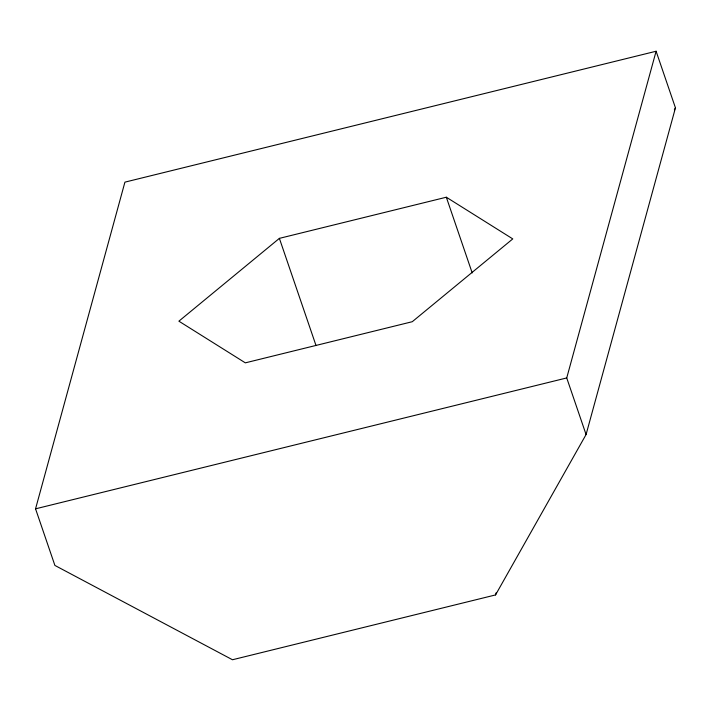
<?xml version="1.0" encoding="UTF-8"?>
<svg xmlns="http://www.w3.org/2000/svg" width="711" height="711" viewBox="0 0 711 711"><rect width="100%" height="100%" fill="white"/><g stroke="black" fill="none" stroke-linecap="round" stroke-linejoin="round"><path stroke-width="1.07" d="M35.55 508.827L124.923 182.14L656.102 51.245L675.45 107.85L586.077 434.545L495.54 594.929L232.479 659.755L54.898 565.432L35.55 508.827L566.729 377.941L656.102 51.245M495.54 594.929L496.127 592.796M674.357 109.778L675.45 107.85M279.387 238.363L178.888 321.176L245.331 362.85L412.273 321.71L512.773 238.905L446.33 197.223L279.387 238.363L316.031 345.582M566.729 377.941L586.077 434.545M446.33 197.223L472.193 272.908"/></g></svg>
